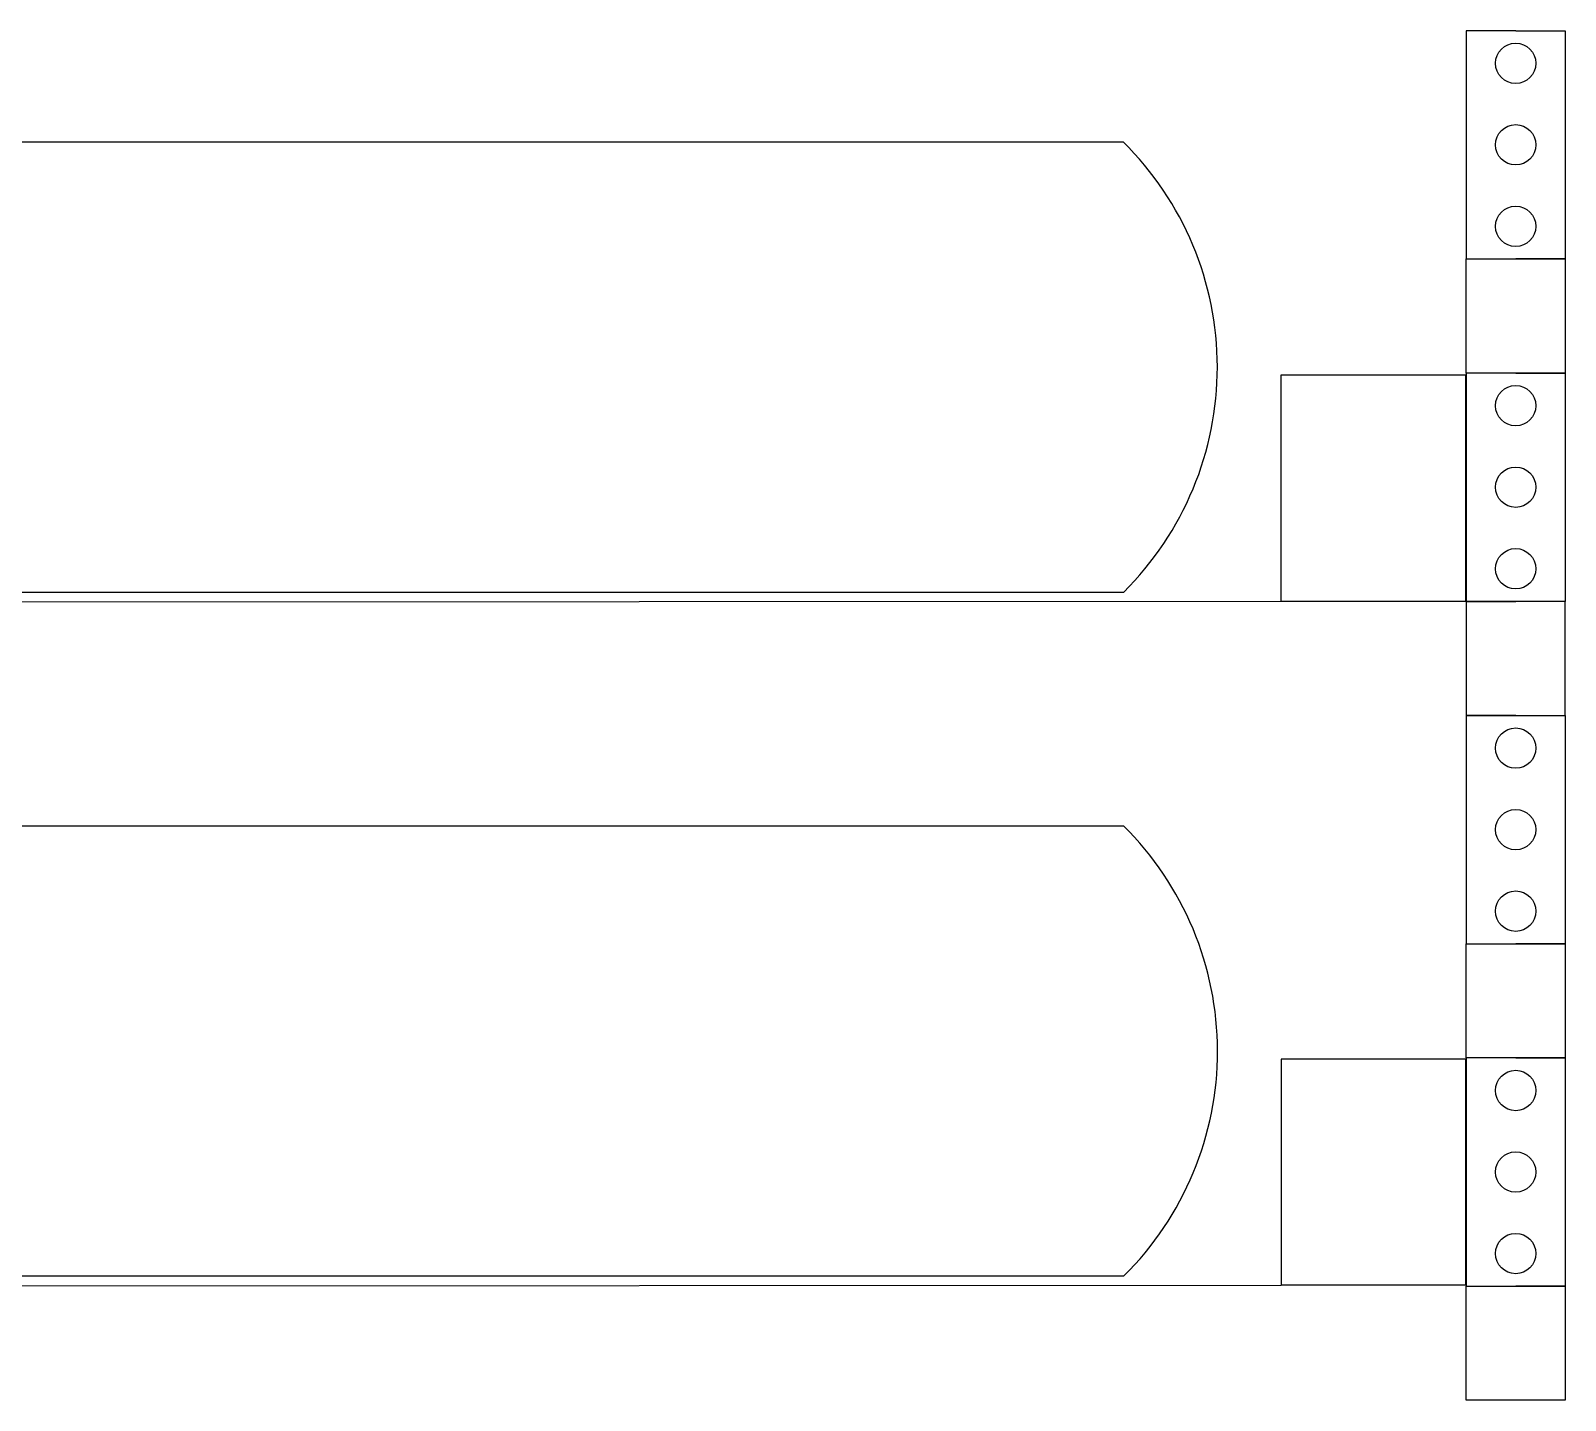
# Model space of a CAD drawing. Header units: inches. Extents: x 29 to 2254, y 8 to 2046.
# Drawn here: x 373.4 to 672.2, y 1474.4 to 1741.1 of the extents above; entities that cross this region are included whole.
import ezdxf

# ---------------------------------------------------------------- set-up
doc = ezdxf.new("R2010")
doc.units = ezdxf.units.IN
doc.header["$MEASUREMENT"] = 0

# ---------------------------------------------------------------- blocks, each defined once
blk = doc.blocks.new('1u')
at = {"color": 1}
for p, q in [((997921.65, 50907.75), (997911.99, 50907.75)), ((997911.99, 50907.75), (997911.99, 50863.3)), ((997921.65, 50907.75), (997931.31, 50907.75)), ((997931.31, 50907.75), (997931.31, 50863.3)), ((997911.99, 50863.3), (997921.65, 50863.3)), ((997931.31, 50863.3), (997921.65, 50863.3)), ((997931.31, 50863.3), (997921.65, 50863.3))]:
    blk.add_line(p, q, dxfattribs=at)
for centre in [(997921.65, 50901.4), (997921.65, 50885.53), (997921.65, 50869.65)]:
    blk.add_circle(centre, 3.93, dxfattribs=at)

msp = doc.modelspace()

# ---------------------------------------------------------------- linework, layer by layer
at = {"color": 0}
for p, q in [((155.14, 1719.44), (586.14, 1719.44)), ((155.23, 1631.81), (586.23, 1631.81)), ((127.46, 1629.78), (616.81, 1630.05)), ((155.19, 1586.26), (586.19, 1586.26)), ((127.51, 1496.6), (616.86, 1496.86)), ((155.28, 1498.63), (586.28, 1498.63))]:
    msp.add_line(p, q, dxfattribs=at)
for points in [[(652.89, 1696.66), (672.21, 1696.66), (672.21, 1674.44), (662.55, 1674.44), (652.89, 1674.44)], [(652.81, 1674.05), (616.81, 1674.05), (616.81, 1630.05), (652.81, 1630.05)], [(652.89, 1607.76), (672.21, 1607.76), (672.21, 1629.99), (662.55, 1629.99), (652.89, 1629.99)], [(652.89, 1563.31), (672.21, 1563.31), (672.21, 1541.09), (662.55, 1541.09), (652.89, 1541.09)], [(652.85, 1540.87), (616.86, 1540.87), (616.86, 1496.87), (652.85, 1496.87)], [(652.89, 1496.64), (672.21, 1496.64), (672.21, 1474.41), (662.55, 1474.41), (652.89, 1474.41)]]:
    msp.add_lwpolyline(points, close=True, dxfattribs=at)
at = {"color": 0, "linetype": 'Continuous'}
for centre in [(542.77, 1675.58), (542.81, 1542.4)]:
    msp.add_arc(centre, 61.69, 314.7975, 45.3151, dxfattribs=at)

# ---------------------------------------------------------------- block references
at = {"color": 0}
for p in [(-997259.1, -49166.64), (-997259.1, -49233.31), (-997259.1, -49299.99), (-997259.1, -49366.66)]:
    msp.add_blockref('1u', p, dxfattribs=at)

doc.saveas('drawing.dxf')
